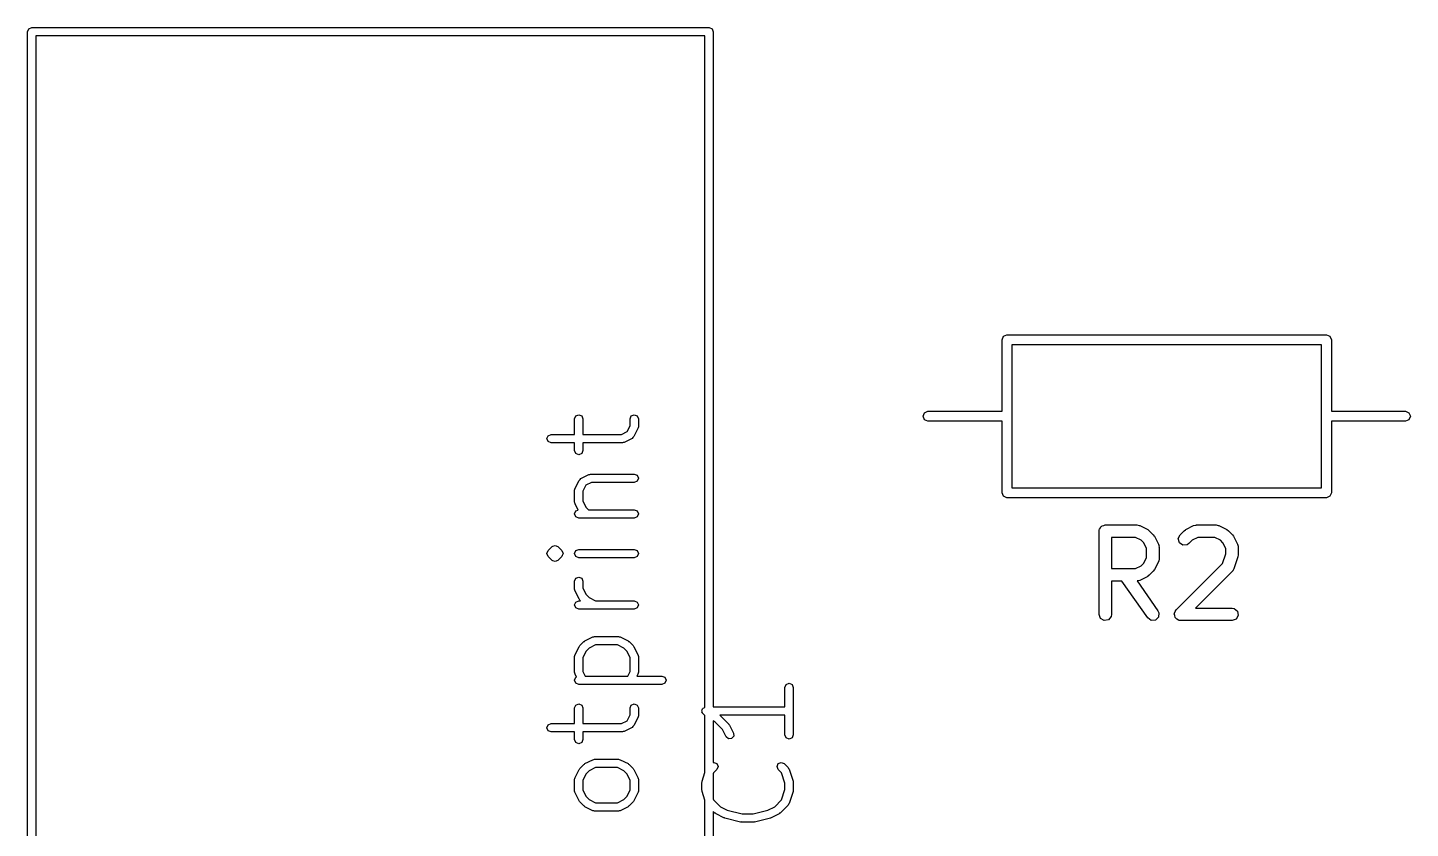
# Model space of a CAD drawing. Extents: x 16.9 to 72.1, y -78.3 to -14.2.
# Drawn here: x 18.17 to 34.8, y -24.24 to -14.61 of the extents above; entities that cross this region are included whole.
import ezdxf

# ---------------------------------------------------------------- set-up
doc = ezdxf.new("R2010")
doc.units = 0
doc.layers.add('BLACK', color=7, linetype='CONTINUOUS')

msp = doc.modelspace()

# ---------------------------------------------------------------- linework, layer by layer
at = {"layer": 'BLACK', "linetype": 'CONTINUOUS'}
for p, q in [((18.174, -14.658), (18.1886, -14.6226)), ((18.1886, -14.6226), (18.224, -14.608)), ((18.224, -14.608), (26.368, -14.608)), ((26.368, -14.608), (26.4034, -14.6226)), ((26.4034, -14.6226), (26.418, -14.658)), ((18.174, -30.914), (18.174, -14.658)), ((18.274, -14.708), (18.274, -30.9033)), ((26.318, -14.708), (18.274, -14.708)), ((26.318, -22.7787), (26.318, -14.708)), ((26.418, -14.658), (26.418, -22.7758)), ((29.89, -18.36), (29.9076, -18.3176)), ((29.89, -19.22), (29.89, -18.36)), ((29.9076, -18.3176), (29.95, -18.3)), ((29.95, -18.3), (33.79, -18.3)), ((30.01, -18.42), (30.01, -20.14)), ((33.73, -18.42), (30.01, -18.42)), ((33.73, -20.14), (33.73, -18.42)), ((33.79, -18.3), (33.8324, -18.3176)), ((33.8324, -18.3176), (33.85, -18.36)), ((33.85, -18.36), (33.85, -19.22)), ((24.751, -19.3118), (24.7656, -19.2764)), ((24.7656, -19.2764), (24.801, -19.2618)), ((24.801, -19.2618), (24.8363, -19.2764)), ((24.8363, -19.2764), (24.851, -19.3118)), ((25.4176, -19.3118), (25.4323, -19.2764)), ((25.4323, -19.2764), (25.4676, -19.2618)), ((25.4676, -19.2618), (25.503, -19.2764)), ((25.503, -19.2764), (25.5176, -19.3118)), ((28.94, -19.28), (28.9576, -19.2376)), ((28.9576, -19.3224), (28.94, -19.28)), ((28.9576, -19.2376), (29, -19.22)), ((29, -19.22), (29.89, -19.22)), ((33.85, -19.22), (34.74, -19.22)), ((34.74, -19.22), (34.7824, -19.2376)), ((34.7824, -19.2376), (34.8, -19.28)), ((34.8, -19.28), (34.7824, -19.3224)), ((24.751, -19.4999), (24.751, -19.3118)), ((24.851, -19.3118), (24.851, -19.4999)), ((25.3827, -19.465), (25.4176, -19.3952)), ((25.4176, -19.3952), (25.4176, -19.3118)), ((25.5123, -19.4294), (25.4647, -19.5246)), ((25.5132, -19.4178), (25.5123, -19.4294)), ((25.5176, -19.407), (25.5132, -19.4178)), ((25.5176, -19.3118), (25.5176, -19.407)), ((29, -19.34), (28.9576, -19.3224)), ((29.89, -19.34), (29, -19.34)), ((29.89, -20.2), (29.89, -19.34)), ((34.74, -19.34), (33.85, -19.34)), ((33.85, -19.34), (33.85, -20.2)), ((34.7824, -19.3224), (34.74, -19.34)), ((24.4176, -19.5499), (24.4323, -19.5145)), ((24.4323, -19.5853), (24.4176, -19.5499)), ((24.4323, -19.5145), (24.4676, -19.4999)), ((24.4676, -19.5999), (24.4323, -19.5853)), ((24.4676, -19.4999), (24.751, -19.4999)), ((24.751, -19.5999), (24.4676, -19.5999)), ((24.751, -19.6928), (24.751, -19.5999)), ((24.851, -19.4999), (25.313, -19.4999)), ((25.3248, -19.5999), (24.851, -19.5999)), ((24.851, -19.5999), (24.851, -19.6928)), ((25.313, -19.4999), (25.3827, -19.465)), ((25.3355, -19.5954), (25.3248, -19.5999)), ((25.3471, -19.5946), (25.3355, -19.5954)), ((25.4424, -19.547), (25.3471, -19.5946)), ((25.4527, -19.535), (25.4424, -19.547)), ((25.4647, -19.5246), (25.4527, -19.535)), ((24.7656, -19.7281), (24.751, -19.6928)), ((24.801, -19.7428), (24.7656, -19.7281)), ((24.8363, -19.7281), (24.801, -19.7428)), ((24.851, -19.6928), (24.8363, -19.7281)), ((24.7562, -20.1466), (24.8038, -20.0513)), ((24.8038, -20.0513), (24.8158, -20.041)), ((24.8158, -20.041), (24.8262, -20.029)), ((24.8262, -20.029), (24.9214, -19.9814)), ((24.8858, -20.111), (24.851, -20.1807)), ((24.9556, -20.0761), (24.8858, -20.111)), ((24.9214, -19.9814), (24.9331, -19.9805)), ((24.9331, -19.9805), (24.9438, -19.9761)), ((24.9438, -19.9761), (25.4676, -19.9761)), ((25.4676, -20.0761), (24.9556, -20.0761)), ((25.4676, -19.9761), (25.503, -19.9907)), ((25.503, -20.0614), (25.4676, -20.0761)), ((25.503, -19.9907), (25.5176, -20.0261)), ((25.5176, -20.0261), (25.503, -20.0614)), ((24.751, -20.1689), (24.7554, -20.1582)), ((24.751, -20.3118), (24.751, -20.1689)), ((24.7554, -20.1582), (24.7562, -20.1466)), ((24.851, -20.1807), (24.851, -20.3)), ((29.9076, -20.2424), (29.89, -20.2)), ((29.95, -20.26), (29.9076, -20.2424)), ((33.79, -20.26), (29.95, -20.26)), ((30.01, -20.14), (33.73, -20.14)), ((33.8324, -20.2424), (33.79, -20.26)), ((33.85, -20.2), (33.8324, -20.2424)), ((24.7554, -20.3226), (24.751, -20.3118)), ((24.751, -20.4547), (24.7656, -20.4193)), ((24.7562, -20.3342), (24.7554, -20.3226)), ((24.7931, -20.4079), (24.7562, -20.3342)), ((24.7656, -20.4193), (24.7931, -20.4079)), ((24.851, -20.3), (24.8897, -20.3774)), ((24.8897, -20.3774), (24.9169, -20.4047)), ((24.9169, -20.4047), (25.4676, -20.4047)), ((25.4676, -20.4047), (25.503, -20.4193)), ((25.503, -20.4193), (25.5176, -20.4547)), ((24.7656, -20.49), (24.751, -20.4547)), ((24.801, -20.5047), (24.7656, -20.49)), ((25.4676, -20.5047), (24.801, -20.5047)), ((25.503, -20.49), (25.4676, -20.5047)), ((25.5176, -20.4547), (25.503, -20.49)), ((31.074, -20.622), (31.0837, -20.6052)), ((31.0837, -20.6052), (31.0901, -20.6029)), ((31.0901, -20.6029), (31.0944, -20.5977)), ((31.0944, -20.5977), (31.1136, -20.5943)), ((31.1136, -20.5943), (31.1319, -20.5876)), ((31.1319, -20.5876), (31.5129, -20.5876)), ((31.5129, -20.5876), (31.5385, -20.5921)), ((31.5385, -20.5921), (31.5419, -20.595)), ((31.5419, -20.595), (31.5464, -20.5955)), ((31.5464, -20.5955), (31.6416, -20.6432)), ((32.0984, -20.6432), (32.1936, -20.5955)), ((32.1936, -20.5955), (32.2186, -20.5881)), ((32.2186, -20.5881), (32.2229, -20.5892)), ((32.2229, -20.5892), (32.2271, -20.5876)), ((32.2271, -20.5876), (32.4652, -20.5876)), ((32.4652, -20.5876), (32.4909, -20.5921)), ((32.4909, -20.5921), (32.4943, -20.595)), ((32.4943, -20.595), (32.4988, -20.5955)), ((32.4988, -20.5955), (32.594, -20.6432)), ((31.0569, -20.6626), (31.0586, -20.6529)), ((31.0569, -21.6626), (31.0569, -20.6626)), ((31.058, -20.6496), (31.0597, -20.6467)), ((31.0586, -20.6529), (31.058, -20.6496)), ((31.0597, -20.6467), (31.0614, -20.637)), ((31.0614, -20.637), (31.074, -20.622)), ((31.4952, -20.7376), (31.2069, -20.7376)), ((31.2069, -20.7376), (31.2069, -21.1114)), ((31.5637, -20.7719), (31.4952, -20.7376)), ((31.5941, -20.8023), (31.5637, -20.7719)), ((31.6416, -20.6432), (31.6596, -20.6565)), ((31.6596, -20.6565), (31.6611, -20.6572)), ((31.6611, -20.6572), (31.7087, -20.7048)), ((31.7087, -20.7048), (31.7216, -20.7232)), ((31.7216, -20.7232), (31.7228, -20.7243)), ((31.7228, -20.7243), (31.7704, -20.8196)), ((32.0096, -20.7513), (32.0313, -20.7048)), ((32.0228, -20.8009), (32.0096, -20.7513)), ((32.0313, -20.7048), (32.0789, -20.6572)), ((32.0789, -20.6572), (32.0972, -20.6443)), ((32.0972, -20.6443), (32.0984, -20.6432)), ((32.1763, -20.7719), (32.1373, -20.8109)), ((32.2448, -20.7376), (32.1763, -20.7719)), ((32.4475, -20.7376), (32.2448, -20.7376)), ((32.516, -20.7719), (32.4475, -20.7376)), ((32.5465, -20.8023), (32.516, -20.7719)), ((32.594, -20.6432), (32.612, -20.6565)), ((32.612, -20.6565), (32.6135, -20.6572)), ((32.6135, -20.6572), (32.6611, -20.7048)), ((32.6611, -20.7048), (32.674, -20.7232)), ((32.674, -20.7232), (32.6752, -20.7243)), ((32.6752, -20.7243), (32.7228, -20.8196)), ((24.4176, -20.9309), (24.4323, -20.8955)), ((24.4323, -20.9662), (24.4176, -20.9309)), ((24.4323, -20.8955), (24.4799, -20.8479)), ((24.4799, -20.8479), (24.4902, -20.8436)), ((24.4902, -20.8436), (24.5152, -20.8332)), ((24.5152, -20.8332), (24.5506, -20.8479)), ((24.5506, -20.8479), (24.5982, -20.8955)), ((24.5982, -20.8955), (24.5982, -20.8955)), ((24.5982, -20.8955), (24.6129, -20.9309)), ((24.6129, -20.9309), (24.6025, -20.9559)), ((24.751, -20.9309), (24.7656, -20.8955)), ((24.7656, -20.9662), (24.751, -20.9309)), ((24.7656, -20.8955), (24.801, -20.8809)), ((24.801, -20.8809), (25.4676, -20.8809)), ((25.4676, -20.8809), (25.503, -20.8955)), ((25.503, -20.8955), (25.5176, -20.9309)), ((25.5176, -20.9309), (25.503, -20.9662)), ((31.6283, -20.8708), (31.5941, -20.8023)), ((31.6283, -20.9782), (31.6283, -20.8708)), ((31.7704, -20.8196), (31.7778, -20.8445)), ((31.7778, -20.8445), (31.7768, -20.8489)), ((31.7768, -20.8489), (31.7783, -20.8531)), ((31.7783, -20.8531), (31.7783, -20.996)), ((32.0649, -20.8303), (32.0228, -20.8009)), ((32.116, -20.8258), (32.0649, -20.8303)), ((32.1373, -20.8109), (32.116, -20.8258)), ((32.5425, -21.0507), (32.5807, -20.9362)), ((32.5807, -20.8708), (32.5465, -20.8023)), ((32.5807, -20.9362), (32.5807, -20.8708)), ((32.7228, -20.8196), (32.7302, -20.8445)), ((32.7307, -20.9483), (32.7268, -20.9704)), ((32.7302, -20.8445), (32.7292, -20.8489)), ((32.7292, -20.8489), (32.7307, -20.8531)), ((32.7307, -20.8531), (32.7307, -20.9483)), ((24.4799, -21.0138), (24.4323, -20.9662)), ((24.4902, -21.0181), (24.4799, -21.0138)), ((24.5152, -21.0285), (24.4902, -21.0181)), ((24.5506, -21.0138), (24.5152, -21.0285)), ((24.5982, -20.9662), (24.5506, -21.0138)), ((24.6025, -20.9559), (24.5982, -20.9662)), ((24.801, -20.9809), (24.7656, -20.9662)), ((25.4676, -20.9809), (24.801, -20.9809)), ((25.503, -20.9662), (25.4676, -20.9809)), ((31.2069, -21.1114), (31.4952, -21.1114)), ((31.4952, -21.1114), (31.5637, -21.0772)), ((31.5637, -21.0772), (31.5941, -21.0468)), ((31.5941, -21.0468), (31.6283, -20.9782)), ((31.7704, -21.0295), (31.7228, -21.1247)), ((31.7709, -21.025), (31.7704, -21.0295)), ((31.7738, -21.0216), (31.7709, -21.025)), ((31.7783, -20.996), (31.7738, -21.0216)), ((31.9836, -21.6096), (32.5425, -21.0507)), ((32.6792, -21.1149), (32.6668, -21.1378)), ((32.7269, -20.9721), (32.6792, -21.1149)), ((32.7268, -20.9704), (32.7269, -20.9721)), ((24.751, -21.2642), (24.7656, -21.2288)), ((24.751, -21.3594), (24.751, -21.2642)), ((24.7656, -21.2288), (24.801, -21.2142)), ((24.801, -21.2142), (24.8363, -21.2288)), ((24.8363, -21.2288), (24.851, -21.2642)), ((24.851, -21.2642), (24.851, -21.3476)), ((31.331, -21.2614), (31.2069, -21.2614)), ((31.2069, -21.2614), (31.2069, -21.6626)), ((31.6419, -21.7056), (31.331, -21.2614)), ((31.5171, -21.2599), (31.5138, -21.2611)), ((31.5138, -21.2611), (31.7648, -21.6196)), ((31.5214, -21.2609), (31.5171, -21.2599)), ((31.5464, -21.2535), (31.5214, -21.2609)), ((31.6416, -21.2059), (31.5464, -21.2535)), ((31.6428, -21.2047), (31.6416, -21.2059)), ((31.6611, -21.1918), (31.6428, -21.2047)), ((31.7087, -21.1442), (31.6611, -21.1918)), ((31.7094, -21.1427), (31.7087, -21.1442)), ((31.7228, -21.1247), (31.7094, -21.1427)), ((32.6611, -21.1442), (32.2177, -21.5876)), ((32.663, -21.1402), (32.6611, -21.1442)), ((32.6668, -21.1378), (32.663, -21.1402)), ((24.7554, -21.3702), (24.751, -21.3594)), ((24.7562, -21.3818), (24.7554, -21.3702)), ((24.8038, -21.477), (24.7562, -21.3818)), ((24.851, -21.3476), (24.8897, -21.425)), ((24.8897, -21.425), (24.9258, -21.4612)), ((24.751, -21.5499), (24.7656, -21.5145)), ((24.7656, -21.5853), (24.751, -21.5499)), ((24.7656, -21.5145), (24.801, -21.4999)), ((24.801, -21.5999), (24.7656, -21.5853)), ((24.801, -21.4999), (24.8231, -21.4999)), ((25.4676, -21.5999), (24.801, -21.5999)), ((24.8101, -21.4824), (24.8038, -21.477)), ((24.8132, -21.49), (24.8101, -21.4824)), ((24.8231, -21.4999), (24.8132, -21.49)), ((24.9258, -21.4612), (25.0032, -21.4999)), ((25.0032, -21.4999), (25.4676, -21.4999)), ((25.4676, -21.4999), (25.503, -21.5145)), ((25.503, -21.5853), (25.4676, -21.5999)), ((25.503, -21.5145), (25.5176, -21.5499)), ((25.5176, -21.5499), (25.503, -21.5853)), ((31.9741, -21.63), (31.9836, -21.6096)), ((32.2177, -21.5876), (32.6557, -21.5876)), ((32.6557, -21.5876), (32.6814, -21.5921)), ((32.6814, -21.5921), (32.7207, -21.6251)), ((31.0745, -21.7108), (31.0569, -21.6626)), ((31.1189, -21.7365), (31.0745, -21.7108)), ((31.1694, -21.7276), (31.1189, -21.7365)), ((31.2024, -21.6883), (31.1694, -21.7276)), ((31.2069, -21.6626), (31.2024, -21.6883)), ((31.6839, -21.7351), (31.6419, -21.7056)), ((31.735, -21.7306), (31.6839, -21.7351)), ((31.7713, -21.6943), (31.735, -21.7306)), ((31.7648, -21.6196), (31.7758, -21.6432)), ((31.7758, -21.6432), (31.7713, -21.6943)), ((31.962, -21.6561), (31.9634, -21.653)), ((31.9678, -21.6779), (31.962, -21.6561)), ((31.9628, -21.6496), (31.9741, -21.63)), ((31.9634, -21.653), (31.9628, -21.6496)), ((31.9717, -21.7001), (31.9678, -21.6779)), ((31.9743, -21.7023), (31.9717, -21.7001)), ((31.9752, -21.7056), (31.9743, -21.7023)), ((31.9937, -21.7186), (31.9752, -21.7056)), ((32.011, -21.7331), (31.9937, -21.7186)), ((32.0156, -21.7339), (32.011, -21.7331)), ((32.0173, -21.7351), (32.0156, -21.7339)), ((32.0205, -21.7348), (32.0173, -21.7351)), ((32.0367, -21.7376), (32.0205, -21.7348)), ((32.6557, -21.7376), (32.0367, -21.7376)), ((32.7039, -21.7201), (32.6557, -21.7376)), ((32.7296, -21.6756), (32.7039, -21.7201)), ((32.7207, -21.6251), (32.7296, -21.6756)), ((24.8738, -21.9814), (24.9691, -21.9337)), ((24.9691, -21.9337), (24.9807, -21.9329)), ((24.9807, -21.9329), (24.9914, -21.9285)), ((24.9914, -21.9285), (25.2771, -21.9285)), ((25.2771, -21.9285), (25.2879, -21.9329)), ((25.2879, -21.9329), (25.2995, -21.9337)), ((25.2995, -21.9337), (25.3947, -21.9814)), ((24.7562, -22.1466), (24.8038, -22.0513)), ((24.8038, -22.0513), (24.8101, -22.046)), ((24.8101, -22.046), (24.8132, -22.0384)), ((24.8132, -22.0384), (24.8608, -21.9907)), ((24.8897, -22.1033), (24.851, -22.1807)), ((24.8608, -21.9907), (24.8684, -21.9876)), ((24.8684, -21.9876), (24.8738, -21.9814)), ((24.9258, -22.0672), (24.8897, -22.1033)), ((25.0032, -22.0285), (24.9258, -22.0672)), ((25.2653, -22.0285), (25.0032, -22.0285)), ((25.3428, -22.0672), (25.2653, -22.0285)), ((25.3789, -22.1033), (25.3428, -22.0672)), ((25.4176, -22.1807), (25.3789, -22.1033)), ((25.3947, -21.9814), (25.4001, -21.9876)), ((25.4001, -21.9876), (25.4077, -21.9907)), ((25.4077, -21.9907), (25.4554, -22.0384)), ((25.4554, -22.0384), (25.4585, -22.046)), ((25.4585, -22.046), (25.4647, -22.0513)), ((25.4647, -22.0513), (25.5123, -22.1466)), ((24.751, -22.1689), (24.7554, -22.1582)), ((24.751, -22.3594), (24.751, -22.1689)), ((24.7554, -22.1582), (24.7562, -22.1466)), ((24.851, -22.1807), (24.851, -22.3476)), ((25.4176, -22.3476), (25.4176, -22.1807)), ((25.5123, -22.1466), (25.5132, -22.1582)), ((25.5132, -22.1582), (25.5176, -22.1689)), ((25.5176, -22.1689), (25.5176, -22.3594)), ((24.7554, -22.3702), (24.751, -22.3594)), ((24.751, -22.4547), (24.7656, -22.4193)), ((24.7562, -22.3818), (24.7554, -22.3702)), ((24.7734, -22.4161), (24.7562, -22.3818)), ((24.7656, -22.4193), (24.7734, -22.4161)), ((24.851, -22.3476), (24.8795, -22.4047)), ((24.8795, -22.4047), (25.3891, -22.4047)), ((25.3891, -22.4047), (25.4176, -22.3476)), ((25.5123, -22.3818), (25.5009, -22.4047)), ((25.5009, -22.4047), (25.801, -22.4047)), ((25.5132, -22.3702), (25.5123, -22.3818)), ((25.5176, -22.3594), (25.5132, -22.3702)), ((25.801, -22.4047), (25.8363, -22.4193)), ((25.8363, -22.4193), (25.851, -22.4547)), ((24.7656, -22.49), (24.751, -22.4547)), ((24.801, -22.5047), (24.7656, -22.49)), ((25.801, -22.5047), (24.801, -22.5047)), ((25.8363, -22.49), (25.801, -22.5047)), ((25.851, -22.4547), (25.8363, -22.49)), ((27.2806, -22.5401), (27.2953, -22.5047)), ((27.2806, -22.7758), (27.2806, -22.5401)), ((27.2953, -22.5047), (27.3306, -22.4901)), ((27.3306, -22.4901), (27.366, -22.5047)), ((27.366, -22.5047), (27.3806, -22.5401)), ((27.3806, -22.5401), (27.3806, -23.1115)), ((24.751, -22.788), (24.7656, -22.7526)), ((24.7656, -22.7526), (24.801, -22.738)), ((24.801, -22.738), (24.8363, -22.7526)), ((24.8363, -22.7526), (24.851, -22.788)), ((25.4176, -22.788), (25.4323, -22.7526)), ((25.4323, -22.7526), (25.4676, -22.738)), ((25.4676, -22.738), (25.503, -22.7526)), ((25.503, -22.7526), (25.5176, -22.788)), ((26.418, -22.7758), (27.2806, -22.7758)), ((24.751, -22.9761), (24.751, -22.788)), ((24.851, -22.788), (24.851, -22.9761)), ((25.313, -22.9761), (25.3827, -22.9412)), ((25.3827, -22.9412), (25.4176, -22.8714)), ((25.4176, -22.8714), (25.4176, -22.788)), ((25.5123, -22.9056), (25.4647, -23.0008)), ((25.5132, -22.894), (25.5123, -22.9056)), ((25.5176, -22.8832), (25.5132, -22.894)), ((25.5176, -22.788), (25.5176, -22.8832)), ((26.2806, -22.8258), (26.2862, -22.8124)), ((26.2826, -22.8306), (26.2806, -22.8258)), ((26.2816, -22.8356), (26.2826, -22.8306)), ((26.2897, -22.8477), (26.2816, -22.8356)), ((26.2862, -22.8124), (26.289, -22.7981)), ((26.289, -22.7981), (26.2933, -22.7952)), ((26.2953, -22.8612), (26.2897, -22.8477)), ((26.2933, -22.7952), (26.2953, -22.7905)), ((26.2953, -22.7905), (26.3087, -22.7849)), ((26.3, -22.8631), (26.2953, -22.8612)), ((26.3029, -22.8674), (26.3, -22.8631)), ((26.318, -22.8775), (26.3029, -22.8674)), ((26.3087, -22.7849), (26.318, -22.7787)), ((26.318, -23.5627), (26.318, -22.8775)), ((27.2806, -22.8758), (26.4958, -22.8758)), ((26.4958, -22.8758), (26.5012, -22.8794)), ((26.5012, -22.8794), (26.5041, -22.8837)), ((26.5041, -22.8837), (26.5088, -22.8857)), ((26.5088, -22.8857), (26.6041, -22.9809)), ((27.2806, -23.1115), (27.2806, -22.8758)), ((24.4176, -23.0261), (24.4323, -22.9907)), ((24.4323, -23.0614), (24.4176, -23.0261)), ((24.4323, -22.9907), (24.4676, -22.9761)), ((24.4676, -23.0761), (24.4323, -23.0614)), ((24.4676, -22.9761), (24.751, -22.9761)), ((24.751, -23.0761), (24.4676, -23.0761)), ((24.751, -23.1689), (24.751, -23.0761)), ((24.851, -22.9761), (25.313, -22.9761)), ((25.3248, -23.0761), (24.851, -23.0761)), ((24.851, -23.0761), (24.851, -23.1689)), ((25.3355, -23.0716), (25.3248, -23.0761)), ((25.3471, -23.0708), (25.3355, -23.0716)), ((25.4424, -23.0232), (25.3471, -23.0708)), ((25.4527, -23.0112), (25.4424, -23.0232)), ((25.4647, -23.0008), (25.4527, -23.0112)), ((26.4416, -22.9599), (26.418, -22.9442)), ((26.418, -22.9442), (26.418, -23.4457)), ((26.5276, -23.0459), (26.4416, -22.9599)), ((26.5716, -23.1339), (26.5276, -23.0459)), ((26.6041, -22.9809), (26.6072, -22.9885)), ((26.6072, -22.9885), (26.6134, -22.9939)), ((26.6134, -22.9939), (26.6611, -23.0892)), ((26.6611, -23.0892), (26.6638, -23.1273)), ((24.7656, -23.2043), (24.751, -23.1689)), ((24.801, -23.2189), (24.7656, -23.2043)), ((24.8363, -23.2043), (24.801, -23.2189)), ((24.851, -23.1689), (24.8363, -23.2043)), ((26.6005, -23.159), (26.5716, -23.1339)), ((26.6387, -23.1562), (26.6005, -23.159)), ((26.6638, -23.1273), (26.6387, -23.1562)), ((27.2953, -23.1469), (27.2806, -23.1115)), ((27.3306, -23.1615), (27.2953, -23.1469)), ((27.366, -23.1469), (27.3306, -23.1615)), ((27.3806, -23.1115), (27.366, -23.1469)), ((24.8738, -23.4576), (24.9691, -23.4099)), ((24.9691, -23.4099), (24.9807, -23.4091)), ((24.9807, -23.4091), (24.9914, -23.4047)), ((24.9914, -23.4047), (25.2771, -23.4047)), ((25.2771, -23.4047), (25.2879, -23.4091)), ((25.2879, -23.4091), (25.2995, -23.4099)), ((25.2995, -23.4099), (25.3947, -23.4576)), ((26.418, -23.4457), (26.4259, -23.4425)), ((26.4259, -23.4425), (26.4612, -23.4571)), ((27.2, -23.4571), (27.2354, -23.4425)), ((27.2354, -23.4425), (27.2707, -23.4571)), ((24.7562, -23.6228), (24.8038, -23.5275)), ((24.8038, -23.5275), (24.8101, -23.5221)), ((24.8101, -23.5221), (24.8132, -23.5145)), ((24.8132, -23.5145), (24.8608, -23.4669)), ((24.8897, -23.5795), (24.851, -23.6569)), ((24.8608, -23.4669), (24.8684, -23.4638)), ((24.8684, -23.4638), (24.8738, -23.4576)), ((24.9258, -23.5434), (24.8897, -23.5795)), ((25.0032, -23.5047), (24.9258, -23.5434)), ((25.2653, -23.5047), (25.0032, -23.5047)), ((25.3428, -23.5434), (25.2653, -23.5047)), ((25.3789, -23.5795), (25.3428, -23.5434)), ((25.4176, -23.6569), (25.3789, -23.5795)), ((25.3947, -23.4576), (25.4001, -23.4638)), ((25.4001, -23.4638), (25.4077, -23.4669)), ((25.4077, -23.4669), (25.4554, -23.5145)), ((25.4554, -23.5145), (25.4585, -23.5221)), ((25.4585, -23.5221), (25.4647, -23.5275)), ((25.4647, -23.5275), (25.5123, -23.6228)), ((26.2832, -23.6671), (26.318, -23.5627)), ((26.4219, -23.5671), (26.418, -23.5789)), ((26.418, -23.5789), (26.418, -23.8822)), ((26.4612, -23.5278), (26.4219, -23.5671)), ((26.4612, -23.4571), (26.4759, -23.4925)), ((26.4759, -23.4925), (26.4612, -23.5278)), ((27.1854, -23.4925), (27.2, -23.4571)), ((27.2, -23.5278), (27.1854, -23.4925)), ((27.2393, -23.5671), (27.2, -23.5278)), ((27.2806, -23.6911), (27.2393, -23.5671)), ((27.2707, -23.4571), (27.3184, -23.5047)), ((27.3184, -23.5047), (27.3228, -23.5155)), ((27.3228, -23.5155), (27.3304, -23.5243)), ((27.3304, -23.5243), (27.3781, -23.6671)), ((24.751, -23.6451), (24.7554, -23.6344)), ((24.751, -23.788), (24.751, -23.6451)), ((24.7554, -23.6344), (24.7562, -23.6228)), ((24.851, -23.6569), (24.851, -23.7762)), ((25.4176, -23.7762), (25.4176, -23.6569)), ((25.5123, -23.6228), (25.5132, -23.6344)), ((25.5132, -23.6344), (25.5176, -23.6451)), ((25.5176, -23.6451), (25.5176, -23.788)), ((26.2806, -23.683), (26.2838, -23.6753)), ((26.2806, -23.7782), (26.2806, -23.683)), ((26.2838, -23.6753), (26.2832, -23.6671)), ((27.2393, -23.894), (27.2806, -23.7701)), ((27.2806, -23.7701), (27.2806, -23.6911)), ((27.3781, -23.6671), (27.3775, -23.6753)), ((27.3775, -23.6753), (27.3806, -23.683)), ((27.3806, -23.683), (27.3806, -23.7782)), ((24.7554, -23.7987), (24.751, -23.788)), ((24.7562, -23.8104), (24.7554, -23.7987)), ((24.8038, -23.9056), (24.7562, -23.8104)), ((24.8101, -23.911), (24.8038, -23.9056)), ((24.8132, -23.9186), (24.8101, -23.911)), ((24.8608, -23.9662), (24.8132, -23.9186)), ((24.851, -23.7762), (24.8897, -23.8536)), ((24.8897, -23.8536), (24.9258, -23.8898)), ((24.9258, -23.8898), (25.0032, -23.9285)), ((25.0032, -23.9285), (25.2653, -23.9285)), ((25.2653, -23.9285), (25.3428, -23.8898)), ((25.3428, -23.8898), (25.3789, -23.8536)), ((25.3789, -23.8536), (25.4176, -23.7762)), ((25.4554, -23.9186), (25.4077, -23.9662)), ((25.4585, -23.911), (25.4554, -23.9186)), ((25.4647, -23.9056), (25.4585, -23.911)), ((25.5123, -23.8104), (25.4647, -23.9056)), ((25.5132, -23.7987), (25.5123, -23.8104)), ((25.5176, -23.788), (25.5132, -23.7987)), ((26.2838, -23.7858), (26.2806, -23.7782)), ((26.2832, -23.794), (26.2838, -23.7858)), ((26.318, -23.8984), (26.2832, -23.794)), ((26.318, -24.5151), (26.318, -23.8984)), ((26.418, -23.8822), (26.4219, -23.894)), ((26.4219, -23.894), (26.5031, -23.9752)), ((27.1581, -23.9752), (27.2393, -23.894)), ((27.3304, -23.9369), (27.3228, -23.9456)), ((27.3781, -23.794), (27.3304, -23.9369)), ((27.3806, -23.7782), (27.3775, -23.7858)), ((27.3775, -23.7858), (27.3781, -23.794)), ((24.8684, -23.9694), (24.8608, -23.9662)), ((24.8738, -23.9756), (24.8684, -23.9694)), ((24.9691, -24.0232), (24.8738, -23.9756)), ((24.9807, -24.024), (24.9691, -24.0232)), ((24.9914, -24.0285), (24.9807, -24.024)), ((25.2771, -24.0285), (24.9914, -24.0285)), ((25.2879, -24.024), (25.2771, -24.0285)), ((25.2995, -24.0232), (25.2879, -24.024)), ((25.3947, -23.9756), (25.2995, -24.0232)), ((25.4001, -23.9694), (25.3947, -23.9756)), ((25.4077, -23.9662), (25.4001, -23.9694)), ((26.4381, -24.0516), (26.418, -24.0315)), ((26.418, -24.0315), (26.418, -24.4658)), ((26.4457, -24.0548), (26.4381, -24.0516)), ((26.4511, -24.061), (26.4457, -24.0548)), ((26.5464, -24.1086), (26.4511, -24.061)), ((26.5031, -23.9752), (26.5862, -24.0167)), ((26.5862, -24.0167), (26.7653, -24.0615)), ((26.7653, -24.0615), (26.8959, -24.0615)), ((26.8959, -24.0615), (27.0751, -24.0167)), ((27.0751, -24.0167), (27.1581, -23.9752)), ((27.2101, -24.061), (27.1149, -24.1086)), ((27.2155, -24.0548), (27.2101, -24.061)), ((27.2231, -24.0516), (27.2155, -24.0548)), ((27.3184, -23.9564), (27.2231, -24.0516)), ((27.3228, -23.9456), (27.3184, -23.9564)), ((26.552, -24.109), (26.5464, -24.1086)), ((26.5566, -24.1124), (26.552, -24.109)), ((26.7471, -24.16), (26.5566, -24.1124)), ((26.7533, -24.1591), (26.7471, -24.16)), ((26.7592, -24.1615), (26.7533, -24.1591)), ((26.902, -24.1615), (26.7592, -24.1615)), ((26.9079, -24.1591), (26.902, -24.1615)), ((26.9142, -24.16), (26.9079, -24.1591)), ((27.1046, -24.1124), (26.9142, -24.16)), ((27.1092, -24.109), (27.1046, -24.1124)), ((27.1149, -24.1086), (27.1092, -24.109))]:
    msp.add_line(p, q, dxfattribs=at)

doc.saveas('drawing.dxf')
